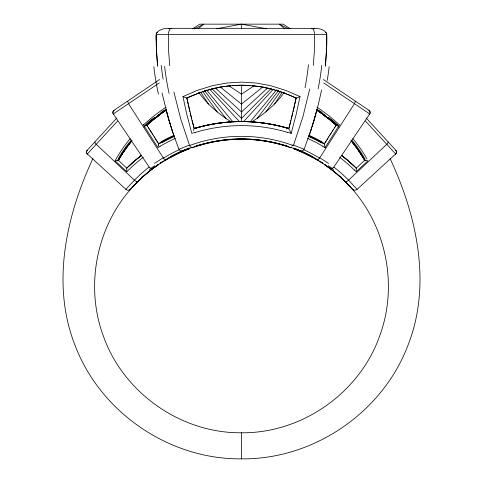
<?xml version="1.0" encoding="UTF-8"?>
<svg xmlns="http://www.w3.org/2000/svg" width="483" height="483" viewBox="0 0 483 483"><rect width="100%" height="100%" fill="white"/><g stroke="black" fill="none" stroke-linecap="round" stroke-linejoin="round"><path stroke-width="0.72" d="M168.591 28.376A6.539 6.382 89.6 0 1 170.36 28.726C166.46 27.634 162.185 28.853 158.78 30.852C153.968 33.816 156.993 40.512 156.238 45.106M326.737 34.818L326.623 49.852L325.512 64.897M156.196 39.811L156.208 37.861M356.261 168.319L356.219 171.755L354.444 170.004M156.214 37.608L156.22 37.1M326.786 43.663L326.804 40.288M156.232 36.34L156.226 36.847M326.78 44.14L326.762 45.106M156.238 36.086L156.263 34.818M156.269 34.571L326.731 34.571M326.75 45.607L325.397 65.96M158.666 144.061L158.394 145.727M313.31 65.483L314.451 50.111L314.566 34.317A3.568 0.761 88.9 0 0 314.33 32.252A8.416 1.805 89 0 0 313.896 30.683C313.612 29.777 312.423 27.446 311.354 28.745M325.379 66.141L325.445 65.519M195.18 132.306L191.805 133.362L186.836 114.429L182.948 96.6L196.925 90.508L212.291 85.714L226.787 83.034L241.5 82.11L256.213 83.034L270.709 85.714L286.075 90.508L300.052 96.6L296.164 114.429L291.195 133.362L287.82 132.306M309.706 89.005L302.962 116.614L293.561 145.087L304.109 149.265A3.641 3.387 -66.5 0 1 299.708 150.738M296.151 97.886L294.841 104.105M321.624 89.935L318.261 104.733L314.288 119.307M158.364 145.866L158.261 146.343M296.091 98.2L290.126 123.606M294.509 105.608L293.139 111.591M292.783 113.082L291.309 119.035M290.929 120.521L288.822 128.393L289.045 127.597M290.017 124.004L289.697 125.2M316.679 110.83L316.884 110.058L317.295 110.347M316.77 110.48L314.711 117.846M193.266 130.549L194.166 128.538A162.179 159.849 0.6 0 1 231.013 121.927A162.632 160.616 -0.7 0 0 194.226 128.55A162.179 159.849 -0.6 0 1 288.78 128.526L291.195 133.362M289.589 125.604L289.154 127.198M316.262 112.364L316.468 111.597M315.834 113.897L315.405 115.431M314.97 116.964L315.188 116.198M314.747 117.725L312.139 126.377M314.524 118.492L310.581 131.225M314.077 120.019L313.618 121.541M313.129 123.159L313.389 122.302M312.604 124.874L312.072 126.582M293.881 148.42L294.002 148.033M311.801 127.44L311.257 129.142M311.716 127.711L304.29 148.873M310.98 129.993L310.424 131.696M310.146 132.547L309.289 135.089M92.857 158.684C65.936 216.318 50.854 285.302 75.451 346.365C101.201 413.11 169.986 459.689 241.5 458.85C313.014 459.689 381.799 413.11 407.549 346.365C432.146 285.302 417.064 216.318 390.143 158.684M143.209 157.331A161.696 161.696 0 0 0 128.556 170.004L126.781 171.755L115.099 160.791L116.089 158.992A139.557 139.557 0 0 1 130.187 138.621M118.039 160.851L118.486 160.048M118.269 160.434L118.673 159.728A137.691 137.691 0 0 1 131.768 140.794M118.178 160.604L118.184 160.585A3.472 3.472 0 0 0 118.607 158.666M118.558 159.921L118.884 159.354M118.927 159.281L119.114 158.961M119.035 159.094L119.512 158.273M119.494 158.309L125.284 149.307L131.714 140.849M284.354 92.223C275.811 104.37 264.207 114.242 251.552 121.939M322.867 146.373L325.041 147.665L339.537 124.819L329.581 116.276L320.821 109.786A187.802 187.489 33.9 0 0 316.866 107.111M325.101 142.678L326.152 141M325.258 142.425L324.365 143.849L321.708 142.334M327.051 139.575L328.048 137.993M325.832 141.507L327.311 139.164M330.04 134.848L328.79 136.822M327.951 138.144L328.857 136.719M330.921 133.465L332.684 130.688M330.269 134.479L331.012 133.308M329.527 135.651L330.481 134.153M332.503 130.971L333.252 129.8M331.362 132.771L331.803 132.076M334.459 127.904L334.906 127.21M333.125 129.993L336.246 125.121L335.975 124.874M335.353 126.516L335.8 125.815M274.507 104.093L282.295 92.168M354.48 103.676L319.77 157.79L328.512 163.393M333.964 166.852L369.682 113.922A2.753 2.427 -56.4 0 0 368.934 110.384A2.759 2.512 -56 0 1 369.755 113.964M265.819 111.953L280.152 91.728M257.137 118.444L278.588 90.472M327.836 117.846L328.881 118.842M328.054 117.647L327.794 117.973L327.19 117.508M249.88 122.151L276.614 89.808M130.845 189.046L131.279 188.551M131.261 188.569L132.155 187.567M132.101 187.627L133.036 186.595M132.517 187.162L136.472 182.96M117.532 121.082L87.351 153.956L125.876 189.318L134.449 180.177A150.406 150.406 0 0 1 148.891 167.215M87.194 150.273L116.838 117.979M243.529 121.674L273.456 89.089M133.362 186.239L136.924 182.502M197.336 145.129L196.847 145.564M136.097 183.184A3.604 3.333 44.4 0 0 136.991 181.831A3.562 3.363 44.3 0 1 136.121 183.208L136.206 183.232M136.586 182.846L137.673 181.753M136.749 182.683L137.607 181.813A146.977 146.977 0 0 1 158.195 164.697A146.391 145.987 -47.5 0 0 142.654 176.917M136.864 182.568L137.172 182.254M271.204 88.425L241.5 118.444L211.796 88.425M137.48 181.94L138.174 181.252M137.86 181.566L138.675 180.757M138.361 181.071L138.929 180.515M131.225 141.453A136.888 136.888 0 0 0 118.335 160.259L126.739 168.138L129.148 165.832A164.057 163.791 -47.4 0 1 141.465 155.315M138.863 180.576L139.182 180.268M139.116 180.328L139.943 179.531M139.37 180.081L140.456 179.042M140.136 179.35L140.716 178.801M140.65 178.861L141.851 177.744M356.219 171.755L367.901 160.791L364.822 160.302M348.823 184.766L348.539 185.031C386.279 224.559 398.723 285.652 379.366 336.766C359.129 393.349 301.573 433.414 241.5 432.78C181.427 433.414 123.871 393.349 103.634 336.766C84.284 285.652 96.715 224.559 134.467 185.037L134.177 184.766M351.232 140.794A137.691 137.691 0 0 1 364.363 159.71L364.647 160.29L356.261 168.138L353.852 165.832A164.057 163.791 47.4 0 0 341.535 155.315M395.649 153.956L386.798 144.29L348.611 180.123L357.1 189.336L395.649 153.956A2.693 2.542 -42.6 0 0 395.764 150.316A2.729 2.518 -42.5 0 1 395.698 154.005M160.133 146.373L157.959 147.665L143.463 124.819L153.419 116.276L162.179 109.786A187.802 187.489 -33.9 0 1 166.134 107.111M141.905 177.69L142.388 177.249M267.63 87.991L241.5 111.953L215.37 87.991M142.437 177.207L142.702 176.965A146.518 145.987 -46.4 0 1 158.225 164.739M146.554 125.296L146.862 125.019M148.541 127.904L146.754 125.121L147.025 124.874M146.904 124.976L147.363 124.566M147.544 124.403L147.297 124.632L148.118 123.896M146.754 125.121L161.213 113.463A184.458 184.12 -33.8 0 1 165.584 110.438A175.498 175.196 -33.9 0 0 146.675 125.031M148.094 123.914L148.547 123.521M148.48 123.576L149.446 122.736M148.885 123.225L153.111 119.663M149.917 122.332L153.624 119.241M198 28.902L203.772 24.15L194.51 28.835M153.564 119.295L154.149 118.818M263.108 86.723L241.5 104.093L219.892 86.723M154.119 118.842L156.945 116.632M156.281 117.14L159.933 114.399M165.506 110.48L166.369 109.907A2.608 2.608 0 0 1 165.482 110.281M153.986 167.704L161.032 162.789M160.422 114.042L164.148 111.404M363.288 157.935L358.223 150.032L358.688 149.712M163.972 111.525L164.757 110.987M164.347 111.265L165.355 110.583M154.488 163.393L163.23 157.79L128.52 103.676M196.726 145.649L195.869 146.071L198.948 145.099M114.018 110.305L159.638 79.52M149.036 166.852L113.318 113.922L159.275 82.925M165.029 110.8L165.639 110.39M165.705 110.347L166.031 110.13M168.718 119.313L166.116 110.058L166.52 109.792M160.362 163.23L163.236 161.376M295.21 97.675C282.205 91.631 268.288 87.417 254.01 85.889L241.5 94.137L228.978 85.865C217.018 87.212 205.281 90.321 194.154 94.897M192.856 28.666L199.805 24.15L283.195 24.15L290.144 28.666M161.165 162.705L170.408 157.144M163.695 161.087L165.947 159.71M157.742 142.425L158.635 143.849L161.292 142.334M300.052 96.6L296.321 98.115M187.561 97.777L186.891 98.097L188.159 104.105M187.79 97.675L189.143 97.053M189.372 96.95L190.743 96.34M190.99 96.232L192.445 95.61M183.323 150.811L191.956 147.406M192.687 95.501L193.906 94.994M311.746 28.352L171.018 28.31L169.696 29.445L168.688 32.113A3.568 0.755 -88.8 0 0 168.422 34.305L168.555 50.292L169.708 65.664M201.429 92.15L186.849 97.886M202.896 91.649L211.584 89.077M291.527 147.436L291.34 147.46A3.441 1.6 83.3 0 1 291.062 147.538M213.045 88.709L221.939 86.868L230.922 85.696M216.414 28.805L241.5 24.15L266.586 28.805M115.099 160.791L118.178 160.302M337.738 125.031L336.464 125.133M228.99 85.889L241.5 85.207L254.01 85.889M314.409 28.352L312.646 28.745A6.539 6.382 -89.6 0 1 314.409 28.376C319.136 28.219 327.323 29.88 326.762 36.086M232.432 85.569L238.469 85.249M238.976 85.243L244.024 85.243M191.6 147.454L191.679 147.46A3.435 1.6 -83.3 0 0 191.938 147.538M146.536 125.133L145.848 125.085M244.531 85.249L250.568 85.569M252.078 85.696L261.061 86.868L269.955 88.709M143.958 124.88L143.499 124.825M186.679 98.115L182.948 96.6M191.54 147.448L191.491 147.436A3.562 1.521 70.3 0 1 189.421 145.317M271.416 89.077L281.535 92.132L290.313 95.501M284.052 145.099L287.131 146.071L286.274 145.649M291.044 147.406L299.677 150.811M171.217 28.34L171.254 28.352A6.527 1.419 -89.8 0 1 171.646 28.714M290.555 95.61L296.109 98.097L295.439 97.777M288.49 28.835L279.228 24.15L285 28.902M312.592 157.144L317.138 159.764M317.053 159.71L321.901 162.747M317.669 160.078L322.638 163.23M198.646 92.223C207.189 104.37 218.793 114.242 231.448 121.939M322.101 162.88L329.014 167.704M316.48 109.792L316.969 110.13M317.096 110.215L317.494 110.48M323.362 79.52L368.982 110.305M323.725 82.925L369.682 113.922M317.361 110.39L318.243 110.987M317.645 110.583L318.852 111.404M318.297 111.024L322.578 114.042M124.312 149.712L124.777 150.032M286.153 145.564L285.664 145.129M323.067 114.399L326.182 116.729M326.719 117.14L321.787 113.463A184.458 184.12 33.8 0 0 317.416 110.438A175.498 175.196 33.9 0 1 336.325 125.031M326.049 116.632L336.246 125.121M329.376 119.241L331.06 120.623M329.436 119.295L329.986 119.736M330.402 120.08L333.264 122.483M331.58 121.058L333.699 122.857M333.554 122.736L334.115 123.225M334.013 123.135L334.882 123.896M334.906 123.914L335.679 124.602M335.456 124.403L336.053 124.94M340.533 177.176L340.298 176.965A146.518 145.987 46.4 0 0 324.775 164.739M340.612 177.249L341.59 178.149M341.584 178.142L342.604 179.102M96.214 144.302L134.389 180.123M342.284 178.801L342.864 179.35M342.797 179.284L343.117 179.591M343.057 179.531L343.884 180.328M343.31 179.773L344.892 181.318M344.071 180.515L345.146 181.566M346.076 182.502L345.079 181.505L350.9 187.627M345.828 182.254L349.638 186.239M346.794 183.232L346.824 183.268A3.562 3.363 -44.3 0 1 346.003 181.831A3.604 3.333 -44.4 0 0 346.903 183.184M366.162 117.979L395.806 150.273M365.468 121.082L386.786 144.302M209.544 89.089L239.471 121.674M349.964 186.595L352.155 189.046M206.386 89.808L233.12 122.151M351.286 140.849L351.908 141.61M352.656 142.545L358.223 150.032M154.946 117.647L155.182 117.943M204.412 90.472L225.863 118.444M202.848 91.728L217.181 111.953M200.705 92.168L208.493 104.093M147.2 125.815L147.647 126.516M148.251 127.458L149.428 129.299M148.999 128.629L149.875 129.993M149.748 129.8L150.497 130.971M150.316 130.688L151.239 132.137M150.756 131.382L152.079 133.465M151.988 133.308L152.731 134.479M152.519 134.153L153.473 135.651M153.401 135.542L155.049 138.144M154.143 136.719L154.445 137.196M154.952 137.993L155.949 139.575M155.689 139.164L156.426 140.336M156.244 140.052L157.168 141.507M156.848 141L157.899 142.678M158.339 143.379L158.635 143.849M364.037 159.221L364.267 159.619M351.775 141.453A136.888 136.888 0 0 1 364.665 160.259L364.689 160.362M364.816 160.585L364.822 160.604A3.472 3.472 0 0 1 364.393 158.666M364.647 160.29L364.961 160.851M178.71 148.873L172.817 132.433M173.711 135.089L172.02 130.018M172.576 131.696L170.861 126.383M172.443 131.298L168.253 117.725M171.743 129.142L171.199 127.44M188.998 148.033L189.119 148.42M170.928 126.582L170.396 124.874M170.529 125.32L168.476 118.492M170.131 124.016L169.611 122.302M169.382 121.541L168.923 120.019M168.289 117.852L162.016 93.026M167.812 116.198L168.03 116.964M167.166 113.897L167.378 114.664M166.949 113.131L166.532 111.597M193.411 125.604L194.178 128.393L192.071 120.521M193.303 125.2L190.217 113.082M166.001 109.623L166.327 110.842M191.685 119.017L186.909 98.2M325.041 147.665L324.341 144.097M189.861 111.591L188.491 105.608M173.91 92.042L180.666 118.758L189.439 145.087L178.891 149.265A3.641 3.387 66.5 0 0 183.292 150.738M157.621 66.141L156.528 53.003L156.196 40.324M157.603 65.96L156.251 45.607M326.768 36.34L326.774 36.847M126.781 171.755L126.739 168.319M326.78 37.1L326.786 37.608M326.792 37.861L326.804 39.811M241.5 24.15L241.5 28.666M241.5 85.105L241.5 121.161M241.5 432.792L241.5 458.838M325.705 32.15A3.598 3.514 -87.8 0 1 326.792 34.305M156.208 34.305A3.598 3.514 87.8 0 1 157.295 32.15M195.229 132.463A158.243 155.87 -0.6 0 1 287.777 132.439M194.22 128.526A162.632 160.616 0.7 0 1 288.774 128.55A162.179 159.849 0.6 0 0 251.987 121.933A162.632 160.616 -0.7 0 1 288.78 128.526M158.424 94.046A247.459 221.643 -88 0 1 153.823 66.726M329.177 66.726A247.471 221.655 88 0 1 327.214 80.504M169.092 93.406A242.472 216.861 -87.3 0 1 164.637 66.437M192.095 147.786A144.888 141.978 -1.5 0 1 290.941 147.695M291.273 147.237A3.435 1.425 66.8 0 1 291.001 147.073M192.059 147.695A144.888 141.978 1.5 0 1 290.905 147.786M293.157 144.84A3.562 1.038 -50.2 0 1 291.907 146.089M189.608 145.516A147.822 144.966 1.6 0 1 293.356 145.612M191.999 147.073A3.435 1.425 -66.8 0 1 191.727 147.237M321.775 65.41A238.481 205.203 89.8 0 1 318.104 88.975M163.109 79.146A238.487 205.209 -89.8 0 1 161.225 65.41M308.48 64.752A233.941 198.066 89.7 0 1 305.021 87.725M146.838 124.976A171.236 171.236 0 0 1 166.261 109.997M144.707 126.757A13.832 1.28 -38.1 0 1 154.385 117.484M160.827 112.569A13.85 1.171 -38.2 0 1 165.79 110.335M144.121 127.21A14.683 1.371 -38.1 0 1 152.266 119.084M157.875 115.286A14.478 1.214 -38.2 0 1 166.128 109.78M163.242 112.032A15.003 0.32 -36 0 1 162.837 112.34M166.2 109.858A3.472 3.472 0 0 1 165.542 109.997M156.226 117.665A14.478 0.356 -36.2 0 1 159.414 115.359M118.413 160.235A12.498 1.244 -55.3 0 1 123.799 149.718M124.379 148.939A12.413 1.208 -55.4 0 1 131.986 140.468M131.491 140.885A3.472 3.472 0 0 1 130.519 141.338M359.201 149.718A12.498 1.244 55.3 0 1 364.587 160.235M351.014 140.468A12.413 1.208 55.4 0 1 358.621 148.939M352.481 141.338A3.472 3.472 0 0 1 351.509 140.885M336.162 124.976A171.236 171.236 0 0 0 316.739 109.997L316.643 109.913A2.608 2.608 0 0 0 317.518 110.281M328.615 117.484A13.832 1.28 38.1 0 1 338.293 126.757M317.21 110.335A13.85 1.171 38.2 0 1 322.173 112.569M330.734 119.084A14.683 1.371 38.1 0 1 338.879 127.21M316.872 109.78A14.478 1.214 38.2 0 1 325.125 115.286M320.163 112.34A15.003 0.32 36 0 1 319.758 112.032M317.458 109.997A3.472 3.472 0 0 1 316.8 109.858M323.586 115.359A14.478 0.356 36.2 0 1 326.774 117.665M129.19 165.88A164.057 163.671 -46 0 1 141.531 155.405M126.739 168.138A164.305 164.305 0 0 1 141.555 155.315M341.372 155.315A164.305 164.305 0 0 1 356.194 168.138M339.718 157.331A161.696 161.696 0 0 1 354.371 170.004M87.314 153.992A2.693 2.542 42.6 0 1 87.236 150.316A2.729 2.518 42.5 0 0 87.302 154.005M334.025 167.215A150.406 150.406 0 0 1 348.527 180.123M345.375 181.825A146.977 146.977 0 0 0 324.781 164.697A146.391 145.987 47.5 0 1 340.346 176.917M125.84 189.414A3.635 3.351 41 0 0 130.76 188.986A3.586 3.387 41.6 0 1 129.184 190.091M137.486 181.723A3.737 1.703 45.5 0 1 136.912 182.097M137.848 181.421A3.671 1.455 45 0 1 134.443 180.189M141.742 177.213A3.677 1.582 47.1 0 1 141.368 177.986M141.821 177.007A3.616 1.371 47.3 0 1 141.573 177.853M96.177 144.308A2.735 1.057 42.5 0 1 94.976 141.924M94.463 142.745A2.783 1.226 42.5 0 1 94.698 142.25M147.997 124.004A175.878 175.039 -33.8 0 1 166.255 110.094M161.014 141.833A161.92 159.891 -34.1 0 1 173.596 135.494M147.889 123.877A175.878 175.202 -33.7 0 1 166.164 109.955M161.594 142.871A161.92 158.714 -32.2 0 1 174.079 136.568M158.702 143.964A163.188 161.883 -33.2 0 1 174.242 135.971M158.569 143.741A163.188 162.137 -34.1 0 1 174.14 135.735M160.066 146.264A159.921 158.859 -34.1 0 1 175.263 138.452M113.245 113.964A2.759 2.512 56 0 1 114.066 110.384A2.753 2.427 56.4 0 0 113.318 113.928M128.671 103.603A2.705 0.755 56.2 0 1 127.76 101.201A2.705 0.948 56 0 0 127.669 101.672M163.272 157.905A3.665 1.328 59 0 0 165.904 159.65A3.665 1.328 60 0 1 165.083 159.68M163.435 158.122A148.257 146.542 -32.8 0 1 179.791 149.458M149.476 169.497A194.987 107.631 -68.6 0 1 154.626 165.687M149.181 167.221A3.719 3.351 53.2 0 0 153.902 167.607A3.719 3.357 54 0 1 152.387 168.332M170.233 156.824A143.862 140.927 -34 0 1 189.01 148.124M165.808 159.487A145.564 144.332 -34.1 0 1 189.04 148.215M166.086 159.945A145.564 143.801 -32.8 0 1 189.227 148.71M161.274 162.022A3.671 3.296 56.5 0 1 160.024 163.278M170.59 157.47A143.862 140.197 -33 0 1 189.258 148.8M316.745 110.094A175.878 175.039 33.8 0 1 335.003 124.004M309.404 135.494A161.92 159.891 34.1 0 1 321.986 141.833M316.836 109.955A175.878 175.202 33.7 0 1 335.111 123.877M308.921 136.568A161.92 158.714 32.2 0 1 321.406 142.871M308.758 135.971A163.188 161.883 33.2 0 1 324.298 143.964M308.86 135.735A163.188 162.137 34.1 0 1 324.431 143.741M307.737 138.452A159.921 158.859 34.1 0 1 322.934 146.264M354.329 103.603A2.705 0.755 -56.2 0 0 355.24 101.201A2.705 0.948 -56 0 1 355.331 101.672M319.728 157.905A3.665 1.328 -59 0 1 317.096 159.65A3.665 1.328 -60 0 0 317.917 159.68M303.209 149.458A148.257 146.542 32.8 0 1 319.565 158.122M328.374 165.687A194.987 107.631 68.6 0 1 333.524 169.497M333.819 167.221A3.719 3.351 -53.2 0 1 329.098 167.607A3.719 3.357 -54 0 0 330.614 168.332M293.99 148.124A143.862 140.927 34 0 1 312.767 156.824M293.96 148.215A145.564 144.332 34.1 0 1 317.192 159.487M293.773 148.71A145.564 143.801 32.8 0 1 316.914 159.945M322.976 163.278A3.671 3.296 -56.5 0 1 321.726 162.022M293.742 148.8A143.862 140.197 33 0 1 312.41 157.47M341.469 155.405A164.057 163.671 46 0 1 353.81 165.88M352.813 138.621A139.557 139.557 0 0 1 366.935 158.979M357.16 189.414A3.635 3.351 -41 0 1 352.24 188.986A3.586 3.387 -41.6 0 0 353.816 190.091M346.088 182.097A3.737 1.703 -45.5 0 1 345.514 181.723M348.563 180.189A3.671 1.455 -45 0 1 345.152 181.421M341.632 177.986A3.677 1.582 -47.1 0 1 341.258 177.213M341.427 177.853A3.616 1.371 -47.3 0 1 341.179 177.007M388.024 141.924A2.735 1.057 -42.5 0 1 386.823 144.308M388.302 142.25A2.783 1.226 -42.5 0 1 388.537 142.745M284.01 145.238A145.033 142.95 0.6 0 0 198.984 145.214A145.033 142.95 -0.6 0 1 284.016 145.214M131.593 140.964A137.51 137.413 -47.5 0 0 119.53 158.152A137.51 137.365 -48.6 0 1 131.636 140.994M170.372 157.066A3.556 1.111 61.1 0 0 170.644 156.715A3.556 1.111 61 0 1 170.366 157.066M312.356 156.715A3.556 1.111 -61.1 0 0 312.628 157.066A3.556 1.111 -61 0 1 312.356 156.715M363.47 158.152A137.51 137.413 47.5 0 0 351.407 140.964A137.51 137.365 48.6 0 1 363.433 158.176"/></g></svg>
